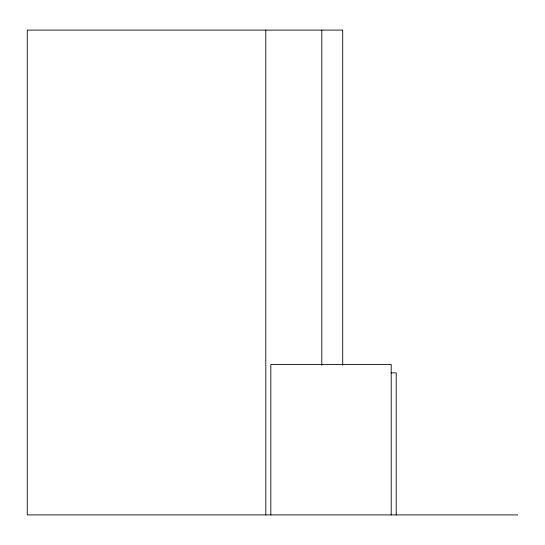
<?xml version="1.0" encoding="UTF-8"?>
<svg xmlns="http://www.w3.org/2000/svg" width="545" height="545" viewBox="0 0 545 545"><rect width="100%" height="100%" fill="white"/><g stroke="black" fill="none" stroke-linecap="round" stroke-linejoin="round"><path stroke-width="0.82" d="M391.194 372.875L396.215 372.875L396.215 514.909M517.75 514.909L27.25 514.909L27.25 30.091L342.716 30.091L342.716 365.211M391.194 514.909L391.194 364.448L270.831 364.448L270.831 514.909M321.816 30.091L321.816 365.211M265.81 30.091L265.81 514.909"/></g></svg>
